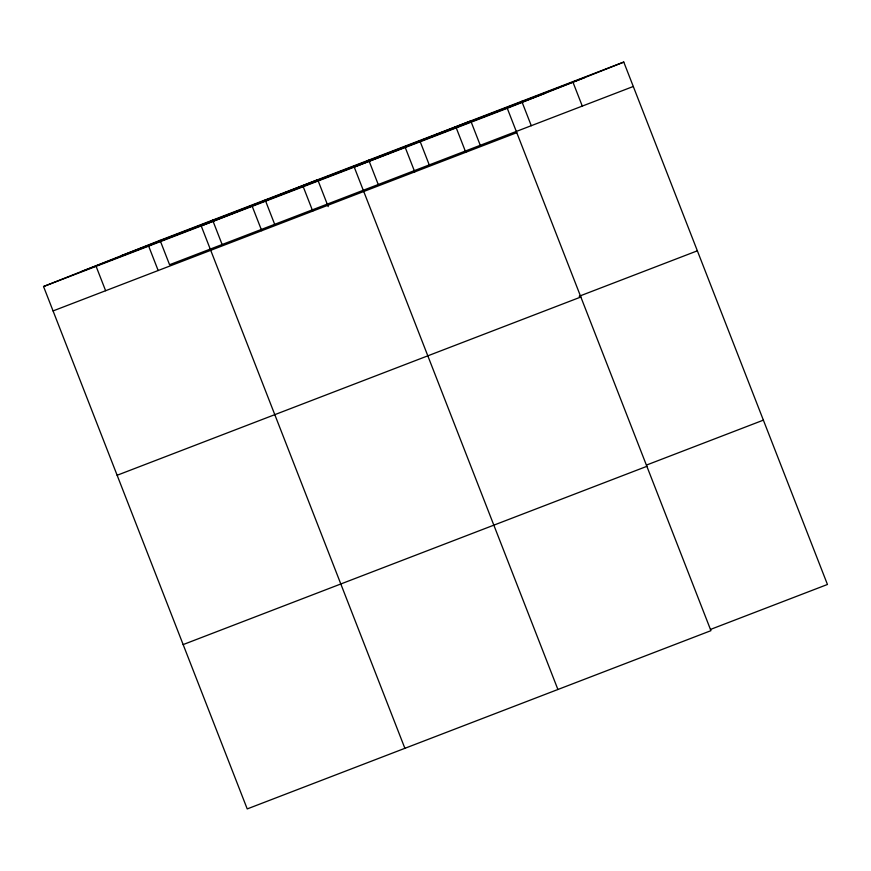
<?xml version="1.0" encoding="UTF-8"?>
<svg xmlns="http://www.w3.org/2000/svg" width="871" height="871" viewBox="0 0 871 871"><rect width="100%" height="100%" fill="white"/><g stroke="black" fill="none" stroke-linecap="round" stroke-linejoin="round"><path stroke-width="1.31" d="M623.778 62.081L507.27 108.287L710.932 630.669L247.222 808.919L43.55 286.526L160.068 240.331L623.778 62.081L827.45 584.474L710.507 629.428M317.73 179.731L201.212 225.927L404.884 748.309M121.613 255.573L585.334 77.334M82.005 271.284L545.714 93.034M43.55 286.526L507.27 108.287M633.293 86.479L169.573 264.73L160.068 240.331M53.066 310.925L516.775 132.675M579.171 296.249L697.366 250.815M117.139 475.261L580.848 297.011M646.434 465.092L763.377 420.138M183.15 644.584L646.859 466.333M572.77 81.689L582.285 106.088M521.762 101.297L531.277 125.696M480.269 145.305L470.754 120.906L354.236 167.101L557.908 689.494M456.252 127.885L465.767 152.283M420.225 141.733L429.251 164.902M405.244 147.493L414.759 171.892M368.738 160.122L378.243 184.51M318.198 180.95L328.215 206.612M303.228 186.71L312.743 211.109M265.176 199.927L274.681 224.326M252.22 206.318L261.736 230.717M212.622 220.123L222.127 244.522M148.658 246.123L158.174 270.522M96.104 266.33L105.62 290.718"/></g></svg>
